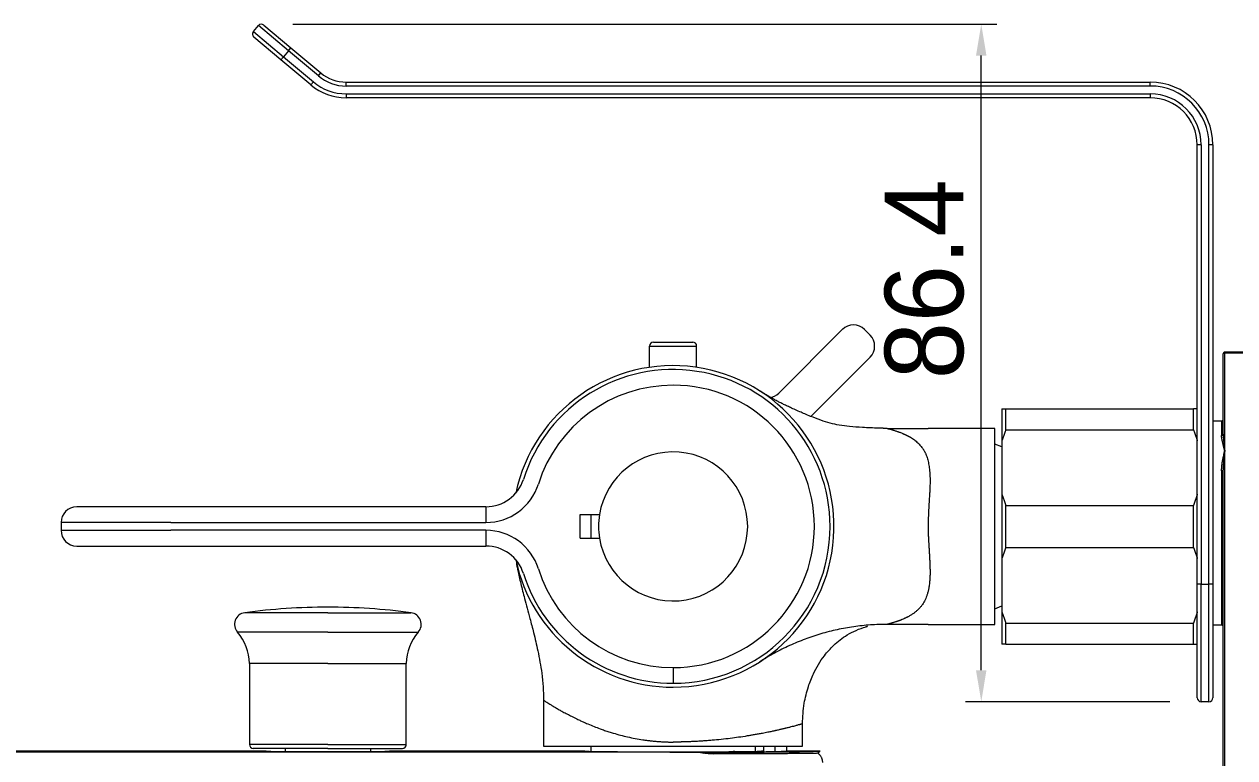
# Model space of a CAD drawing. Extents: x 1151 to 2280, y 0 to 827.
# Drawn here: x 1801.6 to 1955.9, y 211.8 to 305.4 of the extents above; entities that cross this region are included whole.
import ezdxf

# ---------------------------------------------------------------- set-up
doc = ezdxf.new("R2010")
doc.units = 0
doc.header["$LTSCALE"] = 10
doc.header["$MEASUREMENT"] = 0
doc.header["$PDMODE"] = 3
doc.header["$PDSIZE"] = -10
doc.layers.get('0').update_dxf_attribs({"linetype": 'CONTINUOUS'})
doc.layers.get('DEFPOINTS').update_dxf_attribs({"linetype": 'CONTINUOUS'})
doc.layers.add('1', color=7, linetype='CONTINUOUS')
doc.layers.add('20', color=7, linetype='CONTINUOUS', true_color=0xffffff)
doc.layers.add('37', color=7, linetype='CONTINUOUS', true_color=0xffffff)
doc.styles.add('Daelim Dimension', font='H2GTRE.TTF')
doc.dimstyles.new('DEFAULT', dxfattribs={"dimscale": 2, "dimtxt": 2, "dimasz": 2, "dimexe": 0, "dimexo": 2, "dimgap": 1, "dimtad": 1, "dimdec": 1, "dimzin": 9, "dimdsep": 46, "dimtxsty": 'Daelim Dimension', "dimcen": 0.5, "dimclrd": 252, "dimclre": 252, "dimclrt": 3, "dimadec": 1, "dimazin": 0, "dimtfac": 1, "dimtdec": 1, "dimtix": 1, "dimtmove": 0, "dimatfit": 3, "dimfxl": 1, "dimtolj": 1, "dimtzin": 1, "dimlwd": 9, "dimlwe": 9, "dimarcsym": 0})

# ---------------------------------------------------------------- blocks, each defined once
blk = doc.blocks.new('*D19')
at = {"color": 5, "lineweight": 9, "ltscale": 0.5, "transparency": 16777216}
for p, q in [((1835.81, 305.36), (1925.55, 305.36)), ((1923.55, 222.98), (1923.55, 301.36)), ((1947.57, 218.98), (1921.55, 218.98))]:
    blk.add_line(p, q, dxfattribs=at)
at = {"color": 5, "ltscale": 0.5, "transparency": 16777216}
for points in [[(1922.88, 301.36), (1924.21, 301.36), (1923.55, 305.36)], [(1922.88, 222.98), (1924.21, 222.98), (1923.55, 218.98)]]:
    blk.add_solid(points, dxfattribs=at)
at = {"layer": 'DEFPOINTS', "color": 0, "ltscale": 0.5, "transparency": 16777216}
for p in [(1831.81, 305.36), (1923.55, 305.36), (1951.57, 218.98)]:
    blk.add_point(p, dxfattribs=at)
at = {"color": 7, "ltscale": 0.5, "transparency": 16777216, "insert": (1916.32, 272.83), "char_height": 10, "attachment_point": 5, "rotation": 90, "style": 'Daelim Dimension'}
blk.add_mtext('\\A1;86.4', dxfattribs=at)

msp = doc.modelspace()

# ---------------------------------------------------------------- linework, layer by layer
at = {"layer": '1', "color": 7, "linetype": 'Continuous', "lineweight": 18}
for p, q in [((1830.79, 304.42), (1831.43, 305.18)), ((1832.13, 305.24), (1835.58, 302.35)), ((1834.3, 300.82), (1830.85, 303.71)), ((1835.58, 302.35), (1839.39, 299.15)), ((1838.11, 297.62), (1834.3, 300.82)), ((1842.61, 297.98), (1945.07, 297.98)), ((1945.07, 295.98), (1842.61, 295.98)), ((1951.07, 233.98), (1951.07, 289.98)), ((1953.07, 289.98), (1953.07, 233.98)), ((1905.84, 266.44), (1897.74, 258.33)), ((1909.38, 265.73), (1908.67, 266.44)), ((1881.28, 261.61), (1881.28, 264.33)), ((1881.78, 264.83), (1886.78, 264.83)), ((1887.28, 261.61), (1887.28, 264.33)), ((1901.83, 255.35), (1909.38, 262.9)), ((1954.38, 253.09), (1954.38, 263.33)), ((1954.38, 253.09), (1954.38, 263.33)), ((1967.38, 263.56), (1954.57, 263.56)), ((1926.18, 256.33), (1926.18, 252.22)), ((1926.68, 256.33), (1950.58, 256.33)), ((1926.68, 253.66), (1926.68, 256.33)), ((1950.58, 253.66), (1950.58, 256.33)), ((1954.18, 254.76), (1953.08, 254.76)), ((1926.68, 253.66), (1950.58, 253.66)), ((1926.18, 251.46), (1925.28, 251.83)), ((1926.18, 252.22), (1926.18, 245.45)), ((1954.38, 208.39), (1954.38, 248.53)), ((1926.18, 245.45), (1926.18, 237.22)), ((1820.28, 243.83), (1808.28, 243.83)), ((1860.43, 243.83), (1820.28, 243.83)), ((1926.68, 238.66), (1926.68, 244.01)), ((1926.68, 244.01), (1950.58, 244.01)), ((1950.58, 238.66), (1950.58, 244.01)), ((1872.45, 242.83), (1874.9, 242.83)), ((1872.45, 239.83), (1872.45, 242.83)), ((1873.78, 242.83), (1873.78, 239.83)), ((1806.28, 241.83), (1806.28, 240.83)), ((1872.45, 239.83), (1874.9, 239.83)), ((1808.28, 238.83), (1820.28, 238.83)), ((1820.28, 238.83), (1860.43, 238.83)), ((1926.68, 238.66), (1950.58, 238.66)), ((1926.18, 237.22), (1926.18, 230.45)), ((1951.07, 219.48), (1951.07, 233.98)), ((1953.07, 233.98), (1953.07, 219.48)), ((1925.28, 230.83), (1926.18, 231.21)), ((1926.18, 230.45), (1926.18, 226.33)), ((1926.68, 226.33), (1926.68, 229.01)), ((1926.68, 229.01), (1950.58, 229.01)), ((1950.58, 226.33), (1950.58, 229.01)), ((1953.08, 228.76), (1954.18, 228.76)), ((1926.68, 226.33), (1950.58, 226.33)), ((1830.28, 223.85), (1830.28, 213.53)), ((1850.28, 213.53), (1850.28, 223.85)), ((1952.57, 218.98), (1951.57, 218.98)), ((1840.28, 213.03), (1830.78, 213.03)), ((1834.83, 213.03), (1834.83, 212.63)), ((1840.28, 213.03), (1849.78, 213.03)), ((1845.73, 213.03), (1845.73, 212.63)), ((1873.78, 213.33), (1873.78, 212.65)), ((1894.78, 212.66), (1894.78, 213.33)), ((1895.78, 213.33), (1895.78, 212.62)), ((1898.78, 212.69), (1898.78, 213.33))]:
    msp.add_line(p, q, dxfattribs=at)
at = {"layer": '1', "color": 7, "linetype": 'Continuous', "lineweight": 13}
for p, q in [((1830.79, 304.42), (1834.62, 301.2)), ((1835.26, 301.97), (1831.43, 305.18)), ((1834.3, 300.82), (1834.62, 301.2)), ((1835.26, 301.97), (1834.62, 301.2)), ((1834.62, 301.2), (1838.43, 298)), ((1835.26, 301.97), (1835.58, 302.35)), ((1839.07, 298.77), (1835.26, 301.97)), ((1838.11, 297.62), (1838.43, 298)), ((1839.07, 298.77), (1839.39, 299.15)), ((1842.61, 297.48), (1842.61, 297.98)), ((1945.07, 297.48), (1945.07, 297.98)), ((1945.07, 297.48), (1842.61, 297.48)), ((1842.61, 296.48), (1842.61, 295.98)), ((1842.61, 296.48), (1945.07, 296.48)), ((1945.07, 296.48), (1945.07, 295.98)), ((1951.57, 289.98), (1951.07, 289.98)), ((1951.57, 289.98), (1951.57, 233.98)), ((1953.07, 289.98), (1952.57, 289.98)), ((1952.57, 233.98), (1952.57, 289.98)), ((1881.28, 264.33), (1887.28, 264.33)), ((1954.58, 263.47), (1967.38, 263.47)), ((1954.58, 250.95), (1954.58, 263.47)), ((1954.18, 254.76), (1954.18, 252.92)), ((1954.58, 208.53), (1954.58, 250.95)), ((1954.18, 248.43), (1954.18, 241.76)), ((1860.43, 243.83), (1860.43, 241.83)), ((1820.28, 241.83), (1806.28, 241.83)), ((1806.28, 240.83), (1820.28, 240.83)), ((1820.28, 241.83), (1860.43, 241.83)), ((1860.43, 240.83), (1820.28, 240.83)), ((1860.43, 240.83), (1860.43, 238.83)), ((1954.18, 241.76), (1954.18, 232.57)), ((1951.57, 233.98), (1951.07, 233.98)), ((1951.57, 218.98), (1951.57, 233.98)), ((1951.57, 233.98), (1952.57, 233.98)), ((1953.07, 233.98), (1952.57, 233.98)), ((1952.57, 218.98), (1952.57, 233.98)), ((1954.18, 232.57), (1954.18, 228.76)), ((1840.28, 230.33), (1829.68, 230.33)), ((1840.28, 230.33), (1850.87, 230.33)), ((1840.28, 227.84), (1828.76, 227.84)), ((1840.28, 227.84), (1851.8, 227.84)), ((1840.28, 223.85), (1830.28, 223.85)), ((1840.28, 223.85), (1850.28, 223.85)), ((1884.28, 223.33), (1884.28, 221.33)), ((1840.28, 213.53), (1830.28, 213.53)), ((1840.28, 213.53), (1850.28, 213.53)), ((1897.28, 212.64), (1897.28, 213.33))]:
    msp.add_line(p, q, dxfattribs=at)
at = {"layer": '1', "color": 7, "linetype": 'Continuous', "lineweight": 18}
for centre, radius, start, end in [((1831.17, 304.09), 0.5, 140, 230), ((1831.81, 304.86), 0.5, 50, 140), ((1842.61, 302.98), 5, 230, 270), ((1945.07, 289.98), 8, 0, 90), ((1842.61, 302.98), 7, 230, 270), ((1945.07, 289.98), 6, 0, 90), ((1907.26, 265.02), 2, 45, 135), ((1907.96, 264.31), 2, 315, 45), ((1881.78, 264.33), 0.5, 90, 180), ((1886.78, 264.33), 0.5, 0, 90), ((1884.28, 241.33), 20, 0, 162.5424), ((1896.32, 259.74), 2, 276.4586, 315), ((1954.18, 254.96), 0.2, 270, 360), ((1884.28, 241.33), 9.5, 189.0847, 170.9153), ((1860.43, 248.83), 5, 270, 342.5424), ((1808.28, 241.83), 2, 90, 180), ((1884.28, 241.33), 9.5, 170.9128, 180), ((1808.28, 240.83), 2, 180, 270), ((1884.28, 241.33), 9.5, 180, 189.0872), ((1884.28, 241.33), 20, 270, 0), ((1860.43, 233.83), 5, 17.4576, 90), ((1884.28, 241.33), 20, 197.4576, 270), ((1829.88, 228.84), 1.5, 97.6132, 221.6975), ((1840.28, 151.03), 80, 90, 97.6132), ((1840.28, 151.03), 80, 82.3868, 90), ((1850.68, 228.84), 1.5, 318.3025, 82.3868), ((1954.18, 228.56), 0.2, 0, 90), ((1824.28, 223.85), 6, 0, 41.6975), ((1856.28, 223.85), 6, 138.3025, 180), ((1951.57, 219.48), 0.5, 180, 270), ((1952.57, 219.48), 0.5, 270, 0), ((1830.78, 213.53), 0.5, 180, 270), ((1849.78, 213.53), 0.5, 270, 0)]:
    msp.add_arc(centre, radius, start, end, dxfattribs=at)
at = {"layer": '1', "color": 7, "linetype": 'Continuous', "lineweight": 13}
for centre, radius, start, end in [((1842.61, 302.98), 6.5, 230, 270), ((1842.61, 302.98), 5.5, 230, 270), ((1945.07, 289.98), 7.5, 0, 90), ((1945.07, 289.98), 6.5, 0, 90), ((1884.28, 241.33), 18, 90, 162.5424), ((1884.28, 241.33), 18, 0, 90), ((1860.43, 248.83), 7, 270, 342.5424), ((1860.43, 233.83), 7, 17.4576, 90), ((1884.28, 241.33), 18, 270, 0), ((1884.28, 241.33), 18, 197.4576, 270)]:
    msp.add_arc(centre, radius, start, end, dxfattribs=at)
at = {"layer": '1', "color": 7, "linetype": 'Continuous', "lineweight": 18}
msp.add_ellipse((1954.58, 263.33), major_axis=(-0.2, 0), ratio=0.707107, start_param=4.71239, end_param=6.283185, dxfattribs=at)
for points, knots in [([(1954.61, 263.56), (1954.59, 263.56), (1954.55, 263.55), (1954.49, 263.53), (1954.43, 263.48), (1954.4, 263.42), (1954.39, 263.39), (1954.39, 263.38)], [0, 0, 0, 0, 0.191516, 0.427045, 0.704383, 0.852702, 1, 1, 1, 1]), ([(1954.58, 263.47), (1954.58, 263.47), (1954.58, 263.47), (1954.58, 263.48), (1954.58, 263.48), (1954.58, 263.49), (1954.58, 263.49), (1954.58, 263.5), (1954.58, 263.5), (1954.58, 263.51), (1954.58, 263.51), (1954.58, 263.51), (1954.58, 263.52), (1954.58, 263.52), (1954.58, 263.52), (1954.58, 263.53), (1954.58, 263.53), (1954.59, 263.53), (1954.59, 263.53), (1954.59, 263.54), (1954.59, 263.54), (1954.59, 263.54), (1954.59, 263.54), (1954.59, 263.54), (1954.59, 263.55), (1954.59, 263.55), (1954.59, 263.55), (1954.59, 263.55), (1954.6, 263.55), (1954.6, 263.55), (1954.6, 263.55), (1954.6, 263.55), (1954.6, 263.55), (1954.6, 263.55), (1954.6, 263.56), (1954.6, 263.56), (1954.6, 263.56), (1954.6, 263.56), (1954.6, 263.56), (1954.61, 263.56), (1954.61, 263.56), (1954.61, 263.56), (1954.61, 263.56), (1954.61, 263.56)], [0, 0, 0, 0, 0.032707, 0.064932, 0.096688, 0.127985, 0.158833, 0.189239, 0.21921, 0.248753, 0.277873, 0.306575, 0.334862, 0.362737, 0.390204, 0.417265, 0.443921, 0.470175, 0.496028, 0.521481, 0.546536, 0.571193, 0.595454, 0.619318, 0.642788, 0.665863, 0.688543, 0.710829, 0.732721, 0.754219, 0.775323, 0.79603, 0.81634, 0.836252, 0.855764, 0.874875, 0.893584, 0.91189, 0.929791, 0.947288, 0.964379, 0.981062, 1, 1, 1, 1]), ([(1954.38, 253.09), (1954.38, 253.06), (1954.38, 252.96), (1954.38, 252.78), (1954.4, 252.56), (1954.42, 252.31), (1954.45, 252.03), (1954.48, 251.71), (1954.53, 251.35), (1954.56, 251.09), (1954.58, 250.95)], [0, 0, 0, 0, 0.054518, 0.152606, 0.26062, 0.37918, 0.509979, 0.655209, 0.817597, 1, 1, 1, 1]), ([(1954.58, 250.95), (1954.57, 250.97), (1954.57, 250.99), (1954.56, 251.03), (1954.55, 251.07), (1954.54, 251.11), (1954.53, 251.14), (1954.52, 251.18), (1954.51, 251.22), (1954.5, 251.25), (1954.48, 251.32), (1954.46, 251.4), (1954.44, 251.5), (1954.4, 251.63), (1954.36, 251.79), (1954.32, 251.97), (1954.29, 252.12), (1954.26, 252.25), (1954.24, 252.36), (1954.22, 252.46), (1954.21, 252.55), (1954.2, 252.61), (1954.19, 252.65), (1954.19, 252.7), (1954.18, 252.74), (1954.18, 252.78), (1954.18, 252.81), (1954.18, 252.85), (1954.18, 252.89), (1954.18, 252.91), (1954.18, 252.92)], [0, 0, 0, 0, 0.016991, 0.033982, 0.050973, 0.067966, 0.084959, 0.101953, 0.118947, 0.135942, 0.152938, 0.202164, 0.25027, 0.297256, 0.39138, 0.479086, 0.560385, 0.621568, 0.680805, 0.738104, 0.793477, 0.81912, 0.844085, 0.868373, 0.891987, 0.914927, 0.937197, 0.958797, 0.979731, 1, 1, 1, 1]), ([(1954.18, 248.43), (1954.18, 248.44), (1954.18, 248.47), (1954.18, 248.51), (1954.18, 248.55), (1954.18, 248.59), (1954.18, 248.63), (1954.19, 248.67), (1954.19, 248.71), (1954.19, 248.75), (1954.19, 248.79), (1954.19, 248.83), (1954.2, 248.87), (1954.2, 248.91), (1954.2, 248.95), (1954.21, 248.99), (1954.21, 249.03), (1954.21, 249.07), (1954.22, 249.11), (1954.22, 249.14), (1954.23, 249.18), (1954.23, 249.22), (1954.24, 249.26), (1954.24, 249.3), (1954.25, 249.34), (1954.25, 249.37), (1954.26, 249.41), (1954.26, 249.45), (1954.27, 249.49), (1954.27, 249.52), (1954.29, 249.6), (1954.31, 249.74), (1954.34, 249.93), (1954.39, 250.15), (1954.43, 250.33), (1954.46, 250.47), (1954.48, 250.56), (1954.5, 250.64), (1954.51, 250.71), (1954.53, 250.78), (1954.55, 250.84), (1954.56, 250.9), (1954.57, 250.94), (1954.58, 250.95)], [0, 0, 0, 0, 0.014704, 0.029396, 0.044078, 0.05875, 0.07341, 0.088061, 0.102702, 0.117333, 0.131954, 0.146566, 0.161169, 0.175762, 0.190347, 0.204923, 0.219491, 0.234051, 0.248603, 0.263146, 0.277683, 0.292212, 0.306733, 0.321248, 0.335756, 0.350257, 0.364752, 0.379241, 0.393724, 0.408201, 0.422672, 0.487042, 0.563455, 0.651916, 0.752429, 0.791594, 0.82841, 0.862877, 0.894996, 0.924768, 0.952192, 0.977269, 1, 1, 1, 1]), ([(1954.58, 250.95), (1954.57, 250.91), (1954.56, 250.81), (1954.54, 250.66), (1954.52, 250.49), (1954.5, 250.31), (1954.48, 250.11), (1954.46, 249.91), (1954.44, 249.69), (1954.42, 249.48), (1954.4, 249.27), (1954.39, 249.06), (1954.38, 248.86), (1954.38, 248.69), (1954.38, 248.58), (1954.38, 248.53)], [0, 0, 0, 0, 0.057824, 0.124053, 0.19733, 0.276293, 0.359574, 0.445803, 0.533611, 0.621637, 0.708526, 0.792617, 0.871207, 0.942959, 1, 1, 1, 1])]:
    msp.add_open_spline(points, degree=3, knots=knots, dxfattribs=at)
for points in [[(1926.18, 256.33), (1926.22, 256.33), (1926.32, 256.33), (1926.49, 256.33), (1926.61, 256.33), (1926.68, 256.33)], [(1951.08, 256.33), (1951.03, 256.33), (1950.93, 256.33), (1950.77, 256.33), (1950.64, 256.33), (1950.58, 256.33)], [(1926.68, 253.66), (1926.61, 253.49), (1926.49, 253.17), (1926.32, 252.69), (1926.22, 252.37), (1926.18, 252.22)], [(1950.58, 253.66), (1950.64, 253.49), (1950.77, 253.17), (1950.93, 252.69), (1951.03, 252.37), (1951.08, 252.22)], [(1926.18, 245.45), (1926.22, 245.29), (1926.32, 244.98), (1926.49, 244.5), (1926.61, 244.17), (1926.68, 244.01)], [(1951.08, 245.45), (1951.03, 245.29), (1950.93, 244.98), (1950.77, 244.5), (1950.64, 244.17), (1950.58, 244.01)], [(1926.68, 238.66), (1926.61, 238.49), (1926.49, 238.17), (1926.32, 237.69), (1926.22, 237.37), (1926.18, 237.22)], [(1950.58, 238.66), (1950.64, 238.49), (1950.77, 238.17), (1950.93, 237.69), (1951.03, 237.37), (1951.08, 237.22)], [(1926.18, 230.45), (1926.22, 230.29), (1926.32, 229.98), (1926.49, 229.5), (1926.61, 229.17), (1926.68, 229.01)], [(1951.08, 230.45), (1951.03, 230.29), (1950.93, 229.98), (1950.77, 229.5), (1950.64, 229.17), (1950.58, 229.01)], [(1926.68, 226.33), (1926.61, 226.33), (1926.49, 226.33), (1926.32, 226.33), (1926.22, 226.33), (1926.18, 226.33)], [(1950.58, 226.33), (1950.64, 226.33), (1950.77, 226.33), (1950.93, 226.33), (1951.03, 226.33), (1951.08, 226.33)]]:
    msp.add_open_spline(points, degree=3, dxfattribs=at)
at = {"layer": '1', "color": 7, "linetype": 'Continuous', "lineweight": 13}
for points, knots in [([(1954.38, 253.09), (1954.38, 253.07), (1954.37, 253.03), (1954.34, 252.99), (1954.32, 252.97), (1954.29, 252.95), (1954.25, 252.93), (1954.2, 252.92), (1954.18, 252.92)], [0, 0, 0, 0, 0.249999, 0.374999, 0.5, 0.625, 0.75, 1, 1, 1, 1]), ([(1954.18, 248.43), (1954.2, 248.43), (1954.25, 248.43), (1954.29, 248.45), (1954.32, 248.46), (1954.34, 248.47), (1954.37, 248.5), (1954.38, 248.52), (1954.38, 248.53)], [0, 0, 0, 0, 0.25, 0.375, 0.5, 0.625, 0.75, 1, 1, 1, 1])]:
    msp.add_open_spline(points, degree=3, knots=knots, dxfattribs=at)
at = {"layer": '20', "color": 7, "linetype": 'Continuous', "lineweight": 18}
for p, q in [((1911.56, 253.83), (1916.78, 253.83)), ((1925.28, 253.83), (1916.78, 253.83)), ((1925.28, 228.84), (1925.28, 253.83)), ((1916.78, 228.84), (1911.56, 228.84)), ((1916.78, 228.84), (1925.28, 228.84)), ((1867.78, 219.18), (1867.78, 213.33)), ((1900.78, 213.33), (1900.78, 216.17)), ((1867.78, 213.33), (1884.28, 213.33)), ((1884.28, 213.33), (1900.78, 213.33))]:
    msp.add_line(p, q, dxfattribs=at)
for start, end in [(270, 168.0581), (191.9363, 270)]:
    msp.add_arc((1884.28, 241.33), 20.5, start, end, dxfattribs=at)
for points, weights in [([(1899.09, 256.54), (1897.15, 257.43), (1895.35, 258.58)], [0.984831355964, 0.989887360034, 1]), ([(1911.56, 253.83), (1910.94, 253.83), (1910.33, 253.85)], [1, 0.997055509383, 0.994539718231])]:
    msp.add_rational_spline(points, weights, degree=2, dxfattribs=at)
for points, knots in [([(1910.5, 253.85), (1909.78, 253.87), (1908.48, 253.93), (1906.89, 254.04), (1905.59, 254.19), (1904.29, 254.48), (1903.01, 254.89), (1901.64, 255.41), (1900.25, 256.02), (1899.45, 256.37), (1899.09, 256.54)], [0, 0, 0, 0, 0.172632, 0.316115, 0.426337, 0.507447, 0.593746, 0.697529, 0.828934, 1, 1, 1, 1]), ([(1864.31, 236.65), (1864.31, 236.66), (1864.32, 236.61), (1864.36, 236.35), (1864.48, 235.76), (1864.65, 234.97), (1864.93, 233.75), (1865.28, 232.38), (1865.68, 230.88), (1866.07, 229.43), (1866.55, 227.62), (1867.09, 225.3), (1867.62, 222.43), (1867.76, 220.32), (1867.78, 219.17)], [0, 0, 0, 0, 0.044023, 0.115568, 0.177416, 0.232104, 0.282939, 0.378275, 0.438654, 0.5027, 0.589736, 0.701651, 0.838426, 1, 1, 1, 1]), ([(1900.78, 216.17), (1900.78, 217.05), (1900.91, 218.64), (1901.43, 220.78), (1902.08, 222.43), (1902.78, 223.74), (1903.62, 224.98), (1904.8, 226.3), (1906.18, 227.38), (1907.61, 228.12), (1908.44, 228.41), (1908.88, 228.53)], [0, 0, 0, 0, 0.164774, 0.302969, 0.414605, 0.499662, 0.584331, 0.695938, 0.834397, 0.913833, 1, 1, 1, 1]), ([(1908.81, 228.51), (1908.91, 228.54), (1909.01, 228.57), (1909.03, 228.59), (1909.03, 228.59)], [0, 0, 0, 0, 0.701196, 1, 1, 1, 1]), ([(1900.78, 216.17), (1900.78, 216.17), (1900.78, 216.17), (1900.77, 216.17), (1900.77, 216.17), (1900.77, 216.17), (1900.77, 216.17), (1900.76, 216.16), (1900.75, 216.16), (1900.72, 216.15), (1900.65, 216.13), (1900.56, 216.1), (1900.45, 216.07), (1900.31, 216.03), (1900.15, 215.99), (1899.97, 215.94), (1899.74, 215.87), (1899.45, 215.8), (1899.11, 215.71), (1898.79, 215.63), (1898.54, 215.57), (1898.37, 215.53), (1898.19, 215.49), (1898, 215.44), (1897.79, 215.39), (1897.56, 215.34), (1897.37, 215.3), (1897.19, 215.26), (1897.03, 215.22), (1896.83, 215.18), (1896.6, 215.13), (1896.32, 215.08), (1896.01, 215.01), (1895.6, 214.93), (1895.13, 214.85), (1894.62, 214.76), (1894.16, 214.68), (1893.51, 214.57), (1892.66, 214.44), (1891.55, 214.29), (1890.42, 214.16), (1889.43, 214.07), (1888.63, 214), (1888.01, 213.96), (1887.4, 213.92), (1886.89, 213.89), (1886.48, 213.88), (1886.16, 213.87), (1885.85, 213.86), (1885.62, 213.85), (1885.46, 213.85), (1885.39, 213.85), (1885.31, 213.84), (1885.24, 213.84), (1885.17, 213.84), (1885.1, 213.84), (1885.02, 213.84), (1884.95, 213.84), (1884.88, 213.84), (1884.81, 213.84), (1884.74, 213.84), (1884.67, 213.84), (1884.61, 213.83), (1884.54, 213.83), (1884.47, 213.83), (1884.41, 213.83), (1884.34, 213.83), (1884.3, 213.83), (1884.28, 213.83)], [0, 0, 0, 0, 0.004457, 0.00891, 0.013359, 0.017804, 0.022245, 0.026681, 0.031114, 0.054974, 0.07909, 0.103463, 0.128098, 0.15157, 0.175546, 0.20003, 0.225022, 0.255865, 0.288152, 0.321885, 0.334282, 0.347158, 0.360513, 0.374347, 0.38866, 0.403452, 0.418723, 0.426729, 0.436677, 0.448566, 0.462398, 0.478172, 0.495887, 0.515545, 0.544327, 0.570058, 0.592737, 0.612364, 0.663102, 0.709188, 0.758952, 0.806053, 0.830942, 0.855394, 0.87941, 0.902994, 0.915205, 0.927358, 0.939453, 0.951491, 0.954391, 0.957267, 0.960119, 0.962947, 0.96575, 0.96853, 0.971285, 0.974016, 0.976723, 0.979406, 0.982064, 0.984699, 0.987309, 0.989896, 0.992458, 0.994996, 0.99751, 1, 1, 1, 1])]:
    msp.add_open_spline(points, degree=3, knots=knots, dxfattribs=at)
at = {"layer": '20', "color": 7, "linetype": 'Continuous', "lineweight": 13}
for points, knots in [([(1911.56, 253.83), (1911.56, 253.83), (1911.56, 253.83), (1911.56, 253.83), (1911.56, 253.83), (1911.56, 253.83), (1911.56, 253.83), (1911.57, 253.83), (1911.57, 253.83), (1911.57, 253.83), (1911.57, 253.83), (1911.57, 253.83), (1911.58, 253.82), (1911.58, 253.82), (1911.58, 253.82), (1911.58, 253.82), (1911.59, 253.82), (1911.59, 253.82), (1911.6, 253.82), (1911.6, 253.82), (1911.61, 253.82), (1911.61, 253.82), (1911.62, 253.81), (1911.62, 253.81), (1911.63, 253.81), (1911.63, 253.81), (1911.64, 253.81), (1911.64, 253.81), (1911.65, 253.8), (1911.66, 253.8), (1911.66, 253.8), (1911.67, 253.8), (1911.68, 253.8), (1911.69, 253.8), (1911.7, 253.79), (1911.7, 253.79), (1911.73, 253.78), (1911.79, 253.77), (1911.89, 253.74), (1912, 253.71), (1912.13, 253.67), (1912.27, 253.63), (1912.41, 253.59), (1912.58, 253.53), (1912.74, 253.48), (1912.91, 253.42), (1913.07, 253.36), (1913.27, 253.29), (1913.43, 253.22), (1913.57, 253.17), (1913.66, 253.13), (1913.74, 253.09), (1913.82, 253.06), (1913.89, 253.02), (1913.95, 252.99), (1914.01, 252.96), (1914.06, 252.94), (1914.11, 252.92), (1914.15, 252.89), (1914.19, 252.88), (1914.23, 252.85), (1914.29, 252.82), (1914.37, 252.78), (1914.45, 252.74), (1914.52, 252.69), (1914.59, 252.65), (1914.66, 252.61), (1914.73, 252.56), (1914.79, 252.52), (1914.85, 252.48), (1914.97, 252.4), (1915.14, 252.27), (1915.35, 252.09), (1915.55, 251.9), (1915.74, 251.71), (1915.91, 251.5), (1916.04, 251.33), (1916.14, 251.19), (1916.2, 251.08), (1916.27, 250.98), (1916.32, 250.87), (1916.38, 250.76), (1916.44, 250.65), (1916.51, 250.48), (1916.6, 250.26), (1916.69, 249.96), (1916.78, 249.65), (1916.85, 249.32), (1916.9, 248.97), (1916.94, 248.68), (1916.96, 248.44), (1916.98, 248.27), (1916.99, 248.1), (1917, 247.92), (1917.01, 247.75), (1917.02, 247.57), (1917.02, 247.36), (1917.02, 247.09), (1917.02, 246.76), (1917.01, 246.41), (1917, 246.1), (1916.98, 245.82), (1916.97, 245.57), (1916.95, 245.27), (1916.93, 244.94), (1916.91, 244.62), (1916.89, 244.35), (1916.88, 244.14), (1916.87, 243.94), (1916.86, 243.76), (1916.85, 243.58), (1916.84, 243.42), (1916.83, 243.27), (1916.82, 243.12), (1916.82, 242.95), (1916.81, 242.74), (1916.8, 242.49), (1916.79, 242.25), (1916.78, 242.01), (1916.78, 241.78), (1916.78, 241.57), (1916.78, 241.42), (1916.78, 241.17), (1916.78, 240.82), (1916.79, 240.28), (1916.82, 239.78), (1916.84, 239.32), (1916.86, 238.97), (1916.88, 238.65), (1916.9, 238.39), (1916.91, 238.18), (1916.92, 238.01), (1916.93, 237.88), (1916.94, 237.74), (1916.94, 237.59), (1916.95, 237.43), (1916.96, 237.22), (1916.98, 236.97), (1916.99, 236.69), (1917, 236.31), (1917.02, 235.84), (1917.02, 235.28), (1917.01, 234.78), (1916.98, 234.35), (1916.94, 234), (1916.9, 233.71), (1916.86, 233.45), (1916.81, 233.22), (1916.77, 233.02), (1916.72, 232.83), (1916.66, 232.64), (1916.6, 232.47), (1916.52, 232.24), (1916.4, 231.97), (1916.24, 231.66), (1916.09, 231.43), (1915.97, 231.25), (1915.87, 231.13), (1915.77, 231.01), (1915.66, 230.89), (1915.55, 230.77), (1915.43, 230.66), (1915.31, 230.55), (1915.18, 230.44), (1915.05, 230.33), (1914.85, 230.19), (1914.58, 230.01), (1914.32, 229.86), (1914.13, 229.76), (1914.04, 229.72), (1913.95, 229.67), (1913.87, 229.63), (1913.78, 229.59), (1913.65, 229.54), (1913.51, 229.48), (1913.38, 229.42), (1913.29, 229.39), (1913.2, 229.35), (1913.11, 229.32), (1913.03, 229.29), (1912.96, 229.26), (1912.89, 229.24), (1912.82, 229.22), (1912.73, 229.18), (1912.62, 229.15), (1912.48, 229.1), (1912.36, 229.06), (1912.25, 229.03), (1912.13, 229), (1912.01, 228.96), (1911.89, 228.93), (1911.79, 228.9), (1911.73, 228.88), (1911.7, 228.88), (1911.68, 228.87), (1911.67, 228.87), (1911.65, 228.86), (1911.64, 228.86), (1911.63, 228.86), (1911.62, 228.85), (1911.61, 228.85), (1911.6, 228.85), (1911.59, 228.85), (1911.58, 228.85), (1911.58, 228.84), (1911.57, 228.84), (1911.57, 228.84), (1911.56, 228.84), (1911.56, 228.84), (1911.56, 228.84), (1911.56, 228.84), (1911.56, 228.84)], [0, 0, 0, 0, 0.000673, 0.001347, 0.002022, 0.002697, 0.003373, 0.00405, 0.004727, 0.005405, 0.006084, 0.006765, 0.007446, 0.008128, 0.008811, 0.009495, 0.010181, 0.010867, 0.011555, 0.012245, 0.012936, 0.013628, 0.014321, 0.015016, 0.015713, 0.016411, 0.017111, 0.017813, 0.018517, 0.019222, 0.019929, 0.020638, 0.021349, 0.022061, 0.022776, 0.023493, 0.024212, 0.030225, 0.036515, 0.043101, 0.049999, 0.056152, 0.062831, 0.070042, 0.07779, 0.08351, 0.090211, 0.097893, 0.106556, 0.110308, 0.113822, 0.117098, 0.120137, 0.122938, 0.125502, 0.127828, 0.129916, 0.131767, 0.13338, 0.134756, 0.135894, 0.139057, 0.142165, 0.145221, 0.148223, 0.151172, 0.154068, 0.156911, 0.159701, 0.162438, 0.165122, 0.17516, 0.185046, 0.194787, 0.204392, 0.21387, 0.223229, 0.227487, 0.231737, 0.235981, 0.24022, 0.244456, 0.248688, 0.252918, 0.262859, 0.273001, 0.283356, 0.29363, 0.304284, 0.315329, 0.32024, 0.325137, 0.330021, 0.334892, 0.339751, 0.344598, 0.349434, 0.357564, 0.366224, 0.375415, 0.38514, 0.390496, 0.396878, 0.404286, 0.412721, 0.422182, 0.427613, 0.432751, 0.437594, 0.442144, 0.446401, 0.450363, 0.454032, 0.457408, 0.460489, 0.466675, 0.47266, 0.478443, 0.484026, 0.489408, 0.49459, 0.499572, 0.500063, 0.511994, 0.524893, 0.538763, 0.547497, 0.557997, 0.564378, 0.570759, 0.57714, 0.580115, 0.583344, 0.58683, 0.59057, 0.594567, 0.598819, 0.606426, 0.613463, 0.619931, 0.635989, 0.650457, 0.664543, 0.677796, 0.68642, 0.695186, 0.7041, 0.710543, 0.716888, 0.723136, 0.729291, 0.735354, 0.741329, 0.75335, 0.76522, 0.776964, 0.782434, 0.787975, 0.793588, 0.799274, 0.805037, 0.810877, 0.816797, 0.822798, 0.828882, 0.83505, 0.8489, 0.864011, 0.867379, 0.870939, 0.87469, 0.878632, 0.88054, 0.885443, 0.893341, 0.897233, 0.900953, 0.904501, 0.907877, 0.911081, 0.914113, 0.916974, 0.919664, 0.922181, 0.928305, 0.93412, 0.939628, 0.944832, 0.949735, 0.956736, 0.963388, 0.969707, 0.975713, 0.97711, 0.978499, 0.979881, 0.981257, 0.982626, 0.983989, 0.985346, 0.986698, 0.988045, 0.989387, 0.990725, 0.992059, 0.993389, 0.994716, 0.996041, 0.997362, 0.998682, 1, 1, 1, 1]), ([(1867.78, 219.17), (1867.78, 219.17), (1867.78, 219.17), (1867.78, 219.17), (1867.78, 219.16), (1867.79, 219.16), (1867.8, 219.15), (1867.81, 219.15), (1867.82, 219.14), (1867.84, 219.13), (1867.86, 219.11), (1867.88, 219.1), (1867.94, 219.06), (1868.06, 218.98), (1868.28, 218.84), (1868.57, 218.67), (1868.91, 218.46), (1869.3, 218.23), (1869.74, 217.97), (1870.24, 217.69), (1870.77, 217.41), (1871.37, 217.1), (1871.87, 216.85), (1872.33, 216.63), (1872.69, 216.47), (1873.06, 216.3), (1873.57, 216.08), (1874.18, 215.83), (1874.9, 215.55), (1875.53, 215.33), (1876.09, 215.14), (1876.77, 214.94), (1877.55, 214.71), (1878.49, 214.48), (1879.44, 214.29), (1880.25, 214.15), (1880.89, 214.06), (1881.37, 214), (1881.85, 213.95), (1882.25, 213.91), (1882.57, 213.89), (1882.81, 213.88), (1883.06, 213.86), (1883.25, 213.85), (1883.4, 213.85), (1883.51, 213.85), (1883.62, 213.84), (1883.72, 213.84), (1883.83, 213.84), (1883.94, 213.84), (1884.05, 213.84), (1884.16, 213.83), (1884.24, 213.83), (1884.28, 213.83)], [0, 0, 0, 0, 0.001442, 0.009135, 0.016847, 0.024579, 0.032332, 0.040107, 0.047903, 0.055722, 0.063563, 0.071428, 0.079317, 0.117801, 0.157039, 0.19515, 0.234592, 0.272244, 0.31197, 0.348992, 0.389221, 0.424374, 0.46639, 0.481346, 0.504968, 0.52681, 0.543546, 0.585147, 0.620722, 0.647813, 0.673569, 0.697995, 0.737659, 0.775394, 0.814828, 0.85297, 0.871556, 0.88999, 0.908278, 0.926425, 0.935675, 0.944887, 0.954064, 0.963205, 0.967157, 0.971143, 0.975164, 0.979218, 0.983306, 0.987428, 0.991584, 0.995775, 1, 1, 1, 1])]:
    msp.add_open_spline(points, degree=3, knots=knots, dxfattribs=at)
at = {"layer": '20', "color": 7, "linetype": 'Continuous', "lineweight": 18}
msp.add_open_spline([(1911.56, 228.84), (1910.85, 228.84), (1909.42, 228.79), (1907.29, 228.56), (1905.18, 228.18), (1903.11, 227.65), (1901.08, 226.97), (1899.1, 226.16), (1897.18, 225.2), (1895.95, 224.47), (1895.35, 224.08)], degree=3, dxfattribs=at)
at = {"layer": '37', "color": 7, "linetype": 'Continuous', "lineweight": 18}
for p, q in [((1832.43, 212.68), (1780.82, 212.67)), ((1873.03, 212.69), (1848.13, 212.68)), ((1892.12, 212.62), (1892.12, 212.6)), ((1895.77, 212.69), (1895.53, 212.69)), ((1895.77, 212.62), (1895.77, 212.69)), ((1895.77, 212.69), (1895.77, 212.69)), ((1903.03, 212.69), (1898.78, 212.69))]:
    msp.add_line(p, q, dxfattribs=at)
at = {"layer": '37', "color": 7, "linetype": 'Continuous', "lineweight": 13}
msp.add_line((1883.87, 212.54), (1796.01, 212.54), dxfattribs=at)
at = {"layer": '37', "color": 7, "linetype": 'Continuous', "lineweight": 18}
for centre, major_axis, ratio, start_param, end_param in [((1840.28, 212.68), (7.85, 0), 0.008727, 3.141591, 6.283184), ((1884.28, 212.69), (11.25, 0), 0.008729, 3.159049, 6.265729), ((1884.28, 212.69), (17.58, 0), 0.008727, 4.689221, 4.869372), ((1884.28, 212.69), (18.74, 0), 0.008727, 5.002852, 6.198252), ((1893.47, 212.61), (1.56, 0), 0.008728, 2.609561, 5.212455), ((1884.27, 212.69), (11.5, 0), 0.008728, 5.463858, 6.270972), ((1884.27, 212.69), (14.5, 0), 0.008728, 5.467571, 6.273499)]:
    msp.add_ellipse(centre, major_axis=major_axis, ratio=ratio, start_param=start_param, end_param=end_param, dxfattribs=at)
at = {"layer": '37', "color": 7, "linetype": 'Continuous', "lineweight": 13}
msp.add_ellipse((1888.56, 213.68), major_axis=(-1.86, 1.62), ratio=0.515521, start_param=1.692751, end_param=1.766639, dxfattribs=at)
at = {"layer": '37', "color": 7, "linetype": 'Continuous', "lineweight": 18}
for points, knots in [([(1887.02, 212.54), (1887.17, 212.54), (1887.32, 212.54), (1887.52, 212.54), (1887.56, 212.54), (1887.63, 212.54), (1887.67, 212.54), (1887.79, 212.54), (1887.87, 212.53), (1887.96, 212.53)], [0, 0, 0, 0, 0.5, 0.5, 0.625, 0.625, 0.75, 0.75, 1, 1, 1, 1]), ([(1888.1, 212.43), (1887.91, 212.45), (1887.73, 212.48), (1887.46, 212.51), (1887.37, 212.52), (1887.24, 212.53), (1887.2, 212.53), (1887.11, 212.54), (1887.07, 212.54), (1887.02, 212.54)], [0, 0, 0, 0, 0.5, 0.5, 0.75, 0.75, 0.875, 0.875, 1, 1, 1, 1]), ([(1887.96, 212.53), (1888.09, 212.53), (1888.23, 212.53), (1888.51, 212.53), (1888.65, 212.53), (1888.87, 212.53), (1888.94, 212.53), (1889.04, 212.53), (1889.08, 212.53), (1889.15, 212.53), (1889.19, 212.53), (1889.3, 212.53), (1889.37, 212.53), (1889.51, 212.53), (1889.58, 212.53), (1889.65, 212.53)], [0, 0, 0, 0, 0.25, 0.25, 0.5, 0.5, 0.625, 0.625, 0.6875, 0.6875, 0.75, 0.75, 0.875, 0.875, 1, 1, 1, 1]), ([(1889.4, 212.32), (1889.3, 212.32), (1889.19, 212.32), (1888.97, 212.33), (1888.87, 212.34), (1888.65, 212.36), (1888.54, 212.37), (1888.4, 212.39), (1888.37, 212.39), (1888.32, 212.4), (1888.24, 212.41), (1888.16, 212.42), (1888.1, 212.43)], [0, 0, 0, 0, 0.25, 0.25, 0.5, 0.5, 0.75, 0.75, 0.8125, 0.8125, 0.875, 1, 1, 1, 1]), ([(1902.72, 212.41), (1902.71, 212.4), (1902.63, 212.4), (1902.49, 212.39), (1902.38, 212.39), (1902.37, 212.39), (1902.35, 212.39), (1902.31, 212.39), (1902.22, 212.39), (1902.13, 212.39), (1901.93, 212.38), (1901.64, 212.38), (1901.28, 212.37), (1900.88, 212.37), (1900.66, 212.37), (1900.4, 212.36), (1900.37, 212.36), (1900.31, 212.36), (1900.28, 212.36), (1900.19, 212.36), (1900, 212.36), (1899.81, 212.36), (1899.41, 212.36), (1898.85, 212.35), (1898.23, 212.35), (1897.58, 212.34), (1897.25, 212.34), (1896.72, 212.34), (1896.54, 212.34), (1896.26, 212.34), (1896.17, 212.34), (1895.98, 212.34), (1895.89, 212.34), (1895.41, 212.33), (1895.03, 212.33), (1894.23, 212.33), (1893.42, 212.33), (1892.56, 212.33), (1891.91, 212.32), (1891.69, 212.32), (1891.35, 212.32), (1891.24, 212.32), (1891.02, 212.32), (1890.9, 212.32), (1890.33, 212.32), (1889.87, 212.32), (1889.4, 212.32)], [0, 0, 0, 0, 0.0625, 0.125, 0.125, 0.132812, 0.132812, 0.140625, 0.15625, 0.1875, 0.1875, 0.25, 0.3125, 0.3125, 0.375, 0.375, 0.382813, 0.382813, 0.390625, 0.390625, 0.40625, 0.4375, 0.4375, 0.5, 0.5625, 0.5625, 0.625, 0.625, 0.65625, 0.65625, 0.671875, 0.671875, 0.6875, 0.6875, 0.75, 0.75, 0.8125, 0.875, 0.875, 0.90625, 0.90625, 0.921875, 0.921875, 0.9375, 0.9375, 1, 1, 1, 1]), ([(1903.34, 211.21), (1903.34, 211.27), (1903.34, 211.33), (1903.32, 211.44), (1903.31, 211.5), (1903.29, 211.58), (1903.28, 211.62), (1903.27, 211.67), (1903.26, 211.69), (1903.25, 211.71), (1903.23, 211.78), (1903.18, 211.88), (1903.13, 211.98), (1903.08, 212.05), (1903.06, 212.08), (1903.03, 212.13), (1903.01, 212.15), (1902.95, 212.21), (1902.87, 212.3), (1902.78, 212.37), (1902.73, 212.41)], [0, 0, 0, 0, 0.125, 0.125, 0.25, 0.25, 0.3125, 0.34375, 0.34375, 0.375, 0.375, 0.5, 0.625, 0.625, 0.6875, 0.6875, 0.75, 0.75, 0.875, 1, 1, 1, 1])]:
    msp.add_open_spline(points, degree=3, knots=knots, dxfattribs=at)
at = {"layer": '37', "color": 7, "linetype": 'Continuous', "lineweight": 13}
for points in [[(1889.4, 212.32), (1889.48, 212.39), (1889.56, 212.46), (1889.65, 212.53)], [(1902.95, 212.68), (1902.88, 212.59), (1902.81, 212.5), (1902.72, 212.41)]]:
    msp.add_open_spline(points, degree=3, dxfattribs=at)
at = {"layer": '37', "color": 7, "linetype": 'Continuous', "lineweight": 18}
for points in [[(1902.73, 212.41), (1902.73, 212.41), (1902.73, 212.41), (1902.72, 212.41)], [(1902.73, 212.41), (1902.83, 212.5), (1902.93, 212.6), (1903.03, 212.69)], [(1903.03, 212.69), (1903.02, 212.69), (1902.99, 212.68), (1902.95, 212.68)]]:
    msp.add_open_spline(points, degree=3, dxfattribs=at)

# ---------------------------------------------------------------- dimensions: what is measured, and where the dimension line sits
at = {"color": 5, "ltscale": 0.5}
dim = msp.add_linear_dim(base=(1923.55, 305.36), p1=(1951.57, 218.98), p2=(1831.81, 305.36), angle=90, dimstyle='DEFAULT', override={"dimtxt": 5, "dimexe": 1, "dimclrd": 5, "dimclre": 5, "dimclrt": 7}, dxfattribs=at)
dim.commit()
dim.dimension.update_dxf_attribs({"geometry": '*D19', "text_midpoint": (1923.55, 272.83), "dimtype": 160})

doc.saveas('drawing.dxf')
